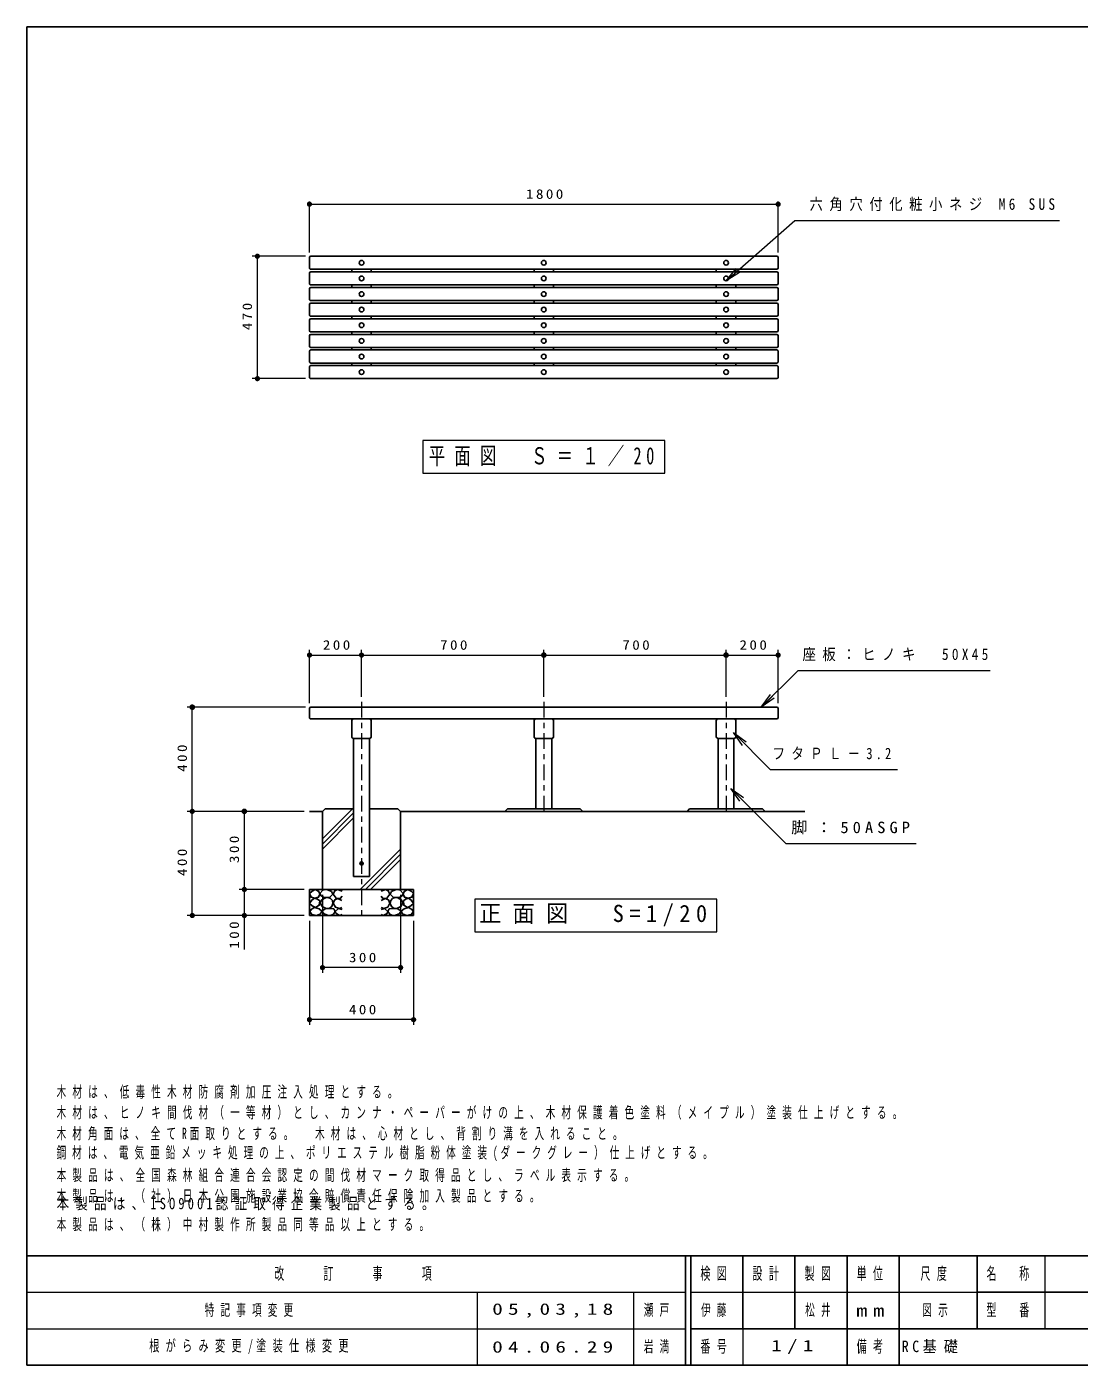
# Model space of a CAD drawing. Units: millimetres on the paper, scale 1:20. Extents: x -365 to 12, y -47 to 257.
# Drawn here: x -365 to -162.9, y 0 to 257 of the extents above; entities that cross this region are included whole.
import ezdxf

# ---------------------------------------------------------------- set-up
doc = ezdxf.new("R2010")
doc.units = ezdxf.units.MM
doc.linetypes.add('USER2', pattern=[6, 3, -1, 1, -1])
doc.layers.add('LY_1', color=3, linetype='Continuous', lineweight=25)
doc.layers.add('LY_2', color=7, linetype='Continuous', lineweight=13)
doc.styles.add('ＭＳ ゴシック', font='')
doc.styles.get('ＭＳ ゴシック').set_extended_font_data('MS Gothic')

# ---------------------------------------------------------------- blocks, each defined once
blk = doc.blocks.new('filled_dot')
at = {"color": 0, "linetype": 'Continuous', "lineweight": -2, "const_width": 1.25}
blk.add_lwpolyline([(-0.625, 0, 1), (0.625, 0, 1)], format="xyb", close=True, dxfattribs=at)

msp = doc.modelspace()

# ---------------------------------------------------------------- linework, layer by layer
at = {"layer": 'LY_1', "color": 7, "lineweight": 13}
for p, q in [((-310.717, 213.686), (-310.717, 223.436)), ((-310.717, 222.936), (-220.717, 222.936)), ((-220.717, 213.686), (-220.717, 223.436)), ((-311.467, 212.936), (-321.717, 212.936)), ((-320.717, 189.436), (-320.717, 212.936)), ((-230.717, 208.236), (-228.794, 210.592)), ((-230.717, 208.236), (-228.464, 210.217)), ((-228.134, 209.841), (-230.717, 208.236)), ((-311.467, 189.436), (-321.717, 189.436)), ((-242.467, 177.586), (-288.967, 177.586)), ((-288.967, 177.586), (-288.967, 171.286)), ((-242.467, 171.286), (-242.467, 177.586)), ((-288.967, 171.286), (-242.467, 171.286)), ((-310.717, 127.103), (-310.717, 137.353)), ((-310.717, 136.353), (-300.717, 136.353)), ((-300.717, 128.353), (-300.717, 137.353)), ((-300.717, 136.353), (-265.717, 136.353)), ((-265.717, 128.353), (-265.717, 137.353)), ((-265.717, 136.353), (-230.717, 136.353)), ((-230.717, 128.353), (-230.717, 137.353)), ((-230.717, 136.353), (-220.717, 136.353)), ((-220.717, 127.103), (-220.717, 137.353)), ((-223.955, 126.328), (-222.187, 128.803)), ((-311.467, 126.353), (-334.217, 126.353)), ((-333.217, 106.353), (-333.217, 126.353)), ((-223.955, 126.328), (-221.834, 128.45)), ((-221.48, 128.096), (-223.955, 126.328)), ((-227.549, 119.002), (-229.317, 121.477)), ((-229.317, 121.477), (-226.842, 119.709)), ((-229.317, 121.477), (-227.196, 119.356)), ((-228.06, 108.278), (-229.828, 110.753)), ((-229.828, 110.753), (-227.353, 108.986)), ((-229.828, 110.753), (-227.706, 108.632)), ((-311.717, 106.353), (-334.217, 106.353)), ((-333.217, 86.353), (-333.217, 106.353)), ((-323.217, 91.353), (-323.217, 106.353)), ((-308.218, 100.081), (-302.23, 106.069)), ((-308.217, 101.071), (-302.435, 106.853)), ((-308.217, 99.091), (-302.23, 105.079)), ((-300.965, 91.353), (-293.218, 99.101)), ((-299.975, 91.353), (-293.217, 98.111)), ((-298.985, 91.353), (-293.217, 97.121)), ((-311.717, 91.353), (-324.217, 91.353)), ((-323.217, 79.834), (-323.217, 91.353)), ((-308.217, 90.353), (-308.217, 75.353)), ((-293.217, 90.353), (-293.217, 75.353)), ((-232.467, 89.503), (-278.967, 89.503)), ((-278.967, 89.503), (-278.967, 83.203)), ((-232.467, 83.203), (-232.467, 89.503)), ((-311.717, 86.353), (-334.217, 86.353)), ((-310.717, 85.353), (-310.717, 65.353)), ((-290.717, 85.353), (-290.717, 65.353)), ((-278.967, 83.203), (-232.467, 83.203)), ((-293.217, 76.353), (-308.217, 76.353)), ((-290.717, 66.353), (-310.717, 66.353))]:
    msp.add_line(p, q, dxfattribs=at)
at = {"layer": 'LY_1'}
for p, q in [((-310.717, 212.686), (-310.717, 210.686)), ((-310.467, 212.936), (-220.967, 212.936)), ((-220.717, 212.686), (-220.717, 210.686)), ((-310.717, 209.686), (-310.717, 207.686)), ((-310.467, 210.436), (-220.967, 210.436)), ((-310.467, 209.936), (-220.967, 209.936)), ((-302.592, 210.436), (-302.592, 209.936)), ((-298.842, 210.436), (-298.842, 209.936)), ((-267.592, 210.436), (-267.592, 209.936)), ((-263.842, 210.436), (-263.842, 209.936)), ((-232.592, 210.436), (-232.592, 209.936)), ((-228.842, 210.436), (-228.842, 209.936)), ((-220.717, 209.686), (-220.717, 207.686)), ((-310.717, 206.686), (-310.717, 204.686)), ((-310.467, 207.436), (-220.967, 207.436)), ((-310.467, 206.936), (-220.967, 206.936)), ((-302.592, 207.436), (-302.592, 206.936)), ((-298.842, 207.436), (-298.842, 206.936)), ((-267.592, 207.436), (-267.592, 206.936)), ((-263.842, 207.436), (-263.842, 206.936)), ((-232.592, 207.436), (-232.592, 206.936)), ((-228.842, 207.436), (-228.842, 206.936)), ((-220.717, 206.686), (-220.717, 204.686)), ((-310.717, 203.686), (-310.717, 201.686)), ((-310.467, 204.436), (-220.967, 204.436)), ((-310.467, 203.936), (-220.967, 203.936)), ((-302.592, 204.436), (-302.592, 203.936)), ((-298.842, 204.436), (-298.842, 203.936)), ((-267.592, 204.436), (-267.592, 203.936)), ((-263.842, 204.436), (-263.842, 203.936)), ((-232.592, 204.436), (-232.592, 203.936)), ((-228.842, 204.436), (-228.842, 203.936)), ((-220.717, 203.686), (-220.717, 201.686)), ((-310.717, 200.686), (-310.717, 198.686)), ((-310.467, 201.436), (-220.967, 201.436)), ((-310.467, 200.936), (-220.967, 200.936)), ((-302.592, 201.436), (-302.592, 200.936)), ((-298.842, 201.436), (-298.842, 200.936)), ((-267.592, 201.436), (-267.592, 200.936)), ((-263.842, 201.436), (-263.842, 200.936)), ((-232.592, 201.436), (-232.592, 200.936)), ((-228.842, 201.436), (-228.842, 200.936)), ((-220.717, 200.686), (-220.717, 198.686)), ((-310.467, 198.436), (-220.967, 198.436)), ((-310.467, 197.936), (-220.967, 197.936)), ((-302.592, 198.436), (-302.592, 197.936)), ((-298.842, 198.436), (-298.842, 197.936)), ((-267.592, 198.436), (-267.592, 197.936)), ((-263.842, 198.436), (-263.842, 197.936)), ((-232.592, 198.436), (-232.592, 197.936)), ((-228.842, 198.436), (-228.842, 197.936)), ((-310.717, 197.686), (-310.717, 195.686)), ((-310.467, 195.436), (-220.967, 195.436)), ((-302.592, 195.436), (-302.592, 194.936)), ((-298.842, 195.436), (-298.842, 194.936)), ((-267.592, 195.436), (-267.592, 194.936)), ((-263.842, 195.436), (-263.842, 194.936)), ((-232.592, 195.436), (-232.592, 194.936)), ((-228.842, 195.436), (-228.842, 194.936)), ((-220.717, 197.686), (-220.717, 195.686)), ((-310.717, 194.686), (-310.717, 192.686)), ((-310.467, 194.936), (-220.967, 194.936)), ((-220.717, 194.686), (-220.717, 192.686)), ((-310.717, 191.686), (-310.717, 189.686)), ((-310.467, 192.436), (-220.967, 192.436)), ((-310.467, 191.936), (-220.967, 191.936)), ((-302.592, 192.436), (-302.592, 191.936)), ((-298.842, 192.436), (-298.842, 191.936)), ((-267.592, 192.436), (-267.592, 191.936)), ((-263.842, 192.436), (-263.842, 191.936)), ((-232.592, 192.436), (-232.592, 191.936)), ((-228.842, 192.436), (-228.842, 191.936)), ((-220.717, 191.686), (-220.717, 189.686)), ((-310.467, 189.436), (-220.967, 189.436)), ((-310.717, 126.103), (-310.717, 124.353)), ((-310.467, 126.353), (-220.967, 126.353)), ((-220.717, 126.103), (-220.717, 124.353)), ((-310.467, 124.103), (-220.967, 124.103)), ((-302.592, 123.783), (-302.592, 120.673)), ((-298.842, 123.783), (-298.842, 120.673)), ((-267.592, 123.783), (-267.592, 120.673)), ((-263.842, 123.783), (-263.842, 120.673)), ((-232.592, 123.783), (-232.592, 120.673)), ((-228.842, 123.783), (-228.842, 120.673)), ((-302.272, 120.353), (-299.162, 120.353)), ((-302.23, 120.353), (-302.23, 93.853)), ((-299.205, 120.353), (-299.205, 93.853)), ((-267.272, 120.353), (-264.162, 120.353)), ((-267.23, 120.353), (-267.23, 106.853)), ((-264.205, 120.353), (-264.205, 106.853)), ((-232.272, 120.353), (-229.162, 120.353)), ((-232.23, 120.353), (-232.23, 106.853)), ((-229.205, 120.353), (-229.205, 106.853)), ((-308.217, 106.353), (-310.717, 106.353)), ((-308.217, 106.353), (-307.717, 106.853)), ((-308.217, 106.353), (-308.217, 91.353)), ((-307.717, 106.853), (-302.23, 106.853)), ((-299.205, 106.853), (-293.717, 106.853)), ((-293.717, 106.853), (-293.217, 106.353)), ((-293.217, 106.353), (-293.217, 91.353)), ((-215.566, 106.353), (-293.217, 106.353)), ((-272.717, 106.853), (-273.217, 106.353)), ((-272.717, 106.853), (-258.717, 106.853)), ((-258.717, 106.853), (-258.217, 106.353)), ((-238.217, 106.353), (-237.717, 106.853)), ((-237.717, 106.853), (-223.717, 106.853)), ((-223.717, 106.853), (-223.217, 106.353)), ((-299.205, 93.853), (-302.23, 93.853)), ((-290.717, 91.353), (-310.717, 91.353)), ((-310.717, 91.353), (-310.717, 86.353)), ((-290.717, 91.353), (-290.717, 86.353)), ((-290.717, 86.353), (-310.717, 86.353))]:
    msp.add_line(p, q, dxfattribs=at)
at = {"layer": 'LY_1', "color": 7, "linetype": 'USER2', "lineweight": 13}
for p, q in [((-300.717, 127.353), (-300.717, 85.353)), ((-265.717, 127.353), (-265.717, 105.353)), ((-230.717, 127.353), (-230.717, 105.353))]:
    msp.add_line(p, q, dxfattribs=at)
at = {"layer": 'LY_1', "color": 7, "lineweight": 13}
for points in [[(-230.717, 208.236), (-217.529, 219.826), (-166.682, 219.826)], [(-223.955, 126.328), (-216.884, 133.399), (-180.04, 133.399)], [(-229.317, 121.477), (-222.246, 114.406), (-197.785, 114.406)], [(-229.828, 110.753), (-219.221, 100.147), (-194.21, 100.147)]]:
    msp.add_lwpolyline(points, dxfattribs=at)
at = {"layer": 'LY_1'}
for points in [[(-309.595, 91.323), (-310.229, 91.022), (-310.704, 90.547), (-310.403, 89.85), (-309.674, 89.707), (-308.977, 89.866), (-308.724, 90.452), (-308.914, 90.959)], [(-307.624, 91.328), (-308.151, 91.193), (-308.732, 90.557), (-308.502, 90.138), (-308.045, 89.901), (-307.529, 89.828), (-306.786, 89.895), (-306.218, 90.436), (-306.502, 90.936), (-307.035, 91.246)], [(-293.811, 91.328), (-293.284, 91.193), (-292.703, 90.557), (-292.933, 90.138), (-293.39, 89.901), (-293.906, 89.828), (-294.649, 89.895), (-295.217, 90.436), (-294.933, 90.936), (-294.399, 91.246)], [(-291.84, 91.323), (-291.206, 91.022), (-290.731, 90.547), (-291.032, 89.85), (-291.761, 89.707), (-292.458, 89.866), (-292.711, 90.452), (-292.521, 90.959)], [(-309.722, 89.676), (-310.26, 89.327), (-310.704, 88.646), (-310.197, 88.186), (-309.532, 87.87), (-308.835, 88.313), (-308.755, 89.153), (-309.163, 89.515)], [(-309.763, 87.879), (-310.331, 87.56), (-310.669, 87.137), (-310.266, 86.571), (-309.323, 86.368), (-308.607, 86.687), (-308.334, 87.192), (-308.873, 87.648)], [(-308.259, 88.111), (-307.637, 87.766), (-306.962, 87.719), (-306.448, 88.081), (-306.205, 88.679), (-306.316, 89.216), (-306.664, 89.625), (-307.13, 89.789), (-307.664, 89.733), (-308.354, 89.364), (-308.651, 88.787)], [(-306.907, 87.672), (-307.691, 87.631), (-308.354, 87.158), (-307.921, 86.699), (-307.232, 86.388), (-306.667, 86.38), (-306.124, 86.604), (-305.786, 87.131), (-306.043, 87.618)], [(-294.527, 87.672), (-293.744, 87.631), (-293.081, 87.158), (-293.514, 86.699), (-294.203, 86.388), (-294.768, 86.38), (-295.311, 86.604), (-295.649, 87.131), (-295.392, 87.618)], [(-293.176, 88.111), (-293.797, 87.766), (-294.473, 87.719), (-294.987, 88.081), (-295.23, 88.679), (-295.119, 89.216), (-294.771, 89.625), (-294.305, 89.789), (-293.771, 89.733), (-293.081, 89.364), (-292.784, 88.787)], [(-291.672, 87.879), (-291.104, 87.56), (-290.766, 87.137), (-291.169, 86.571), (-292.112, 86.368), (-292.828, 86.687), (-293.101, 87.192), (-292.562, 87.648)], [(-291.713, 89.676), (-291.175, 89.327), (-290.731, 88.646), (-291.238, 88.186), (-291.903, 87.87), (-292.6, 88.313), (-292.68, 89.153), (-292.272, 89.515)]]:
    msp.add_lwpolyline(points, close=True, dxfattribs=at)
for points in [[(-304.467, 91.018), (-305.323, 91.335), (-305.862, 91.066), (-306.178, 90.464), (-305.592, 89.703), (-304.816, 89.64), (-304.467, 90.036)], [(-296.968, 91.018), (-296.112, 91.335), (-295.573, 91.066), (-295.257, 90.464), (-295.843, 89.703), (-296.619, 89.64), (-296.968, 90.036)], [(-304.483, 89.212), (-305.244, 89.608), (-305.877, 89.355), (-306.178, 88.705), (-305.735, 87.929), (-304.974, 87.691), (-304.483, 87.897)], [(-304.467, 87.485), (-305.133, 87.691), (-305.782, 87.137), (-305.608, 86.741), (-304.879, 86.376), (-304.467, 86.535)], [(-296.968, 87.485), (-296.302, 87.691), (-295.653, 87.137), (-295.827, 86.741), (-296.556, 86.376), (-296.968, 86.535)], [(-296.952, 89.212), (-296.191, 89.608), (-295.558, 89.355), (-295.257, 88.705), (-295.7, 87.929), (-296.461, 87.691), (-296.952, 87.897)]]:
    msp.add_lwpolyline(points, dxfattribs=at)
for centre, radius in [((-300.717, 211.686), 0.45), ((-265.717, 211.686), 0.45), ((-230.717, 211.686), 0.45), ((-300.717, 208.686), 0.45), ((-265.717, 208.686), 0.45), ((-230.717, 208.686), 0.45), ((-300.717, 205.686), 0.45), ((-265.717, 205.686), 0.45), ((-230.717, 205.686), 0.45), ((-300.717, 202.686), 0.45), ((-265.717, 202.686), 0.45), ((-230.717, 202.686), 0.45), ((-300.717, 199.686), 0.45), ((-265.717, 199.686), 0.45), ((-230.717, 199.686), 0.45), ((-300.717, 196.686), 0.45), ((-265.717, 196.686), 0.45), ((-230.717, 196.686), 0.45), ((-300.717, 193.686), 0.45), ((-265.717, 193.686), 0.45), ((-230.717, 193.686), 0.45), ((-300.717, 190.686), 0.45), ((-265.717, 190.686), 0.45), ((-230.717, 190.686), 0.45), ((-300.717, 96.353), 0.325)]:
    msp.add_circle(centre, radius, dxfattribs=at)
for centre, radius, start, end in [((-310.467, 212.686), 0.25, 89.99998, 179.99996), ((-220.967, 212.686), 0.25, 0, 89.99998), ((-310.467, 210.686), 0.25, 179.99998, 270.00003), ((-310.467, 209.686), 0.25, 89.99998, 179.99996), ((-220.967, 210.686), 0.25, 270.00002, 0), ((-220.967, 209.686), 0.25, 0, 89.99998), ((-310.467, 207.686), 0.25, 179.99998, 270.00003), ((-310.467, 206.686), 0.25, 89.99998, 179.99996), ((-220.967, 207.686), 0.25, 270.00002, 0), ((-220.967, 206.686), 0.25, 0, 89.99998), ((-310.467, 204.686), 0.25, 179.99998, 270.00003), ((-310.467, 203.686), 0.25, 89.99998, 179.99996), ((-220.967, 204.686), 0.25, 270.00002, 0), ((-220.967, 203.686), 0.25, 0, 89.99998), ((-310.467, 201.686), 0.25, 179.99998, 270.00003), ((-310.467, 200.686), 0.25, 89.99998, 179.99996), ((-220.967, 201.686), 0.25, 270.00002, 0), ((-220.967, 200.686), 0.25, 0, 89.99998), ((-310.467, 198.686), 0.25, 179.99998, 270.00003), ((-310.467, 197.686), 0.25, 89.99998, 179.99996), ((-220.967, 198.686), 0.25, 270.00002, 0), ((-220.967, 197.686), 0.25, 0, 89.99998), ((-310.467, 195.686), 0.25, 179.99998, 270.00003), ((-220.967, 195.686), 0.25, 270.00002, 0), ((-310.467, 194.686), 0.25, 89.99998, 179.99996), ((-220.967, 194.686), 0.25, 0, 89.99998), ((-310.467, 192.686), 0.25, 179.99998, 270.00003), ((-310.467, 191.686), 0.25, 89.99998, 179.99996), ((-220.967, 192.686), 0.25, 270.00002, 0), ((-220.967, 191.686), 0.25, 0, 89.99998), ((-310.467, 189.686), 0.25, 179.99998, 270.00003), ((-220.967, 189.686), 0.25, 270.00002, 0), ((-310.467, 126.103), 0.25, 89.99998, 179.99996), ((-220.967, 126.103), 0.25, 0, 89.99998), ((-310.467, 124.353), 0.25, 179.99998, 270.00003), ((-302.272, 123.783), 0.32, 89.99998, 179.99996), ((-299.162, 123.783), 0.32, 0, 89.99998), ((-267.272, 123.783), 0.32, 89.99998, 179.99996), ((-264.162, 123.783), 0.32, 0, 89.99998), ((-232.272, 123.783), 0.32, 89.99998, 179.99996), ((-229.162, 123.783), 0.32, 0, 89.99998), ((-220.967, 124.353), 0.25, 270.00002, 0), ((-302.272, 120.673), 0.32, 179.99998, 270.00003), ((-299.162, 120.673), 0.32, 270.00002, 0), ((-267.272, 120.673), 0.32, 179.99998, 270.00003), ((-264.162, 120.673), 0.32, 270.00002, 0), ((-232.272, 120.673), 0.32, 179.99998, 270.00003), ((-229.162, 120.673), 0.32, 270.00002, 0)]:
    msp.add_arc(centre, radius, start, end, dxfattribs=at)
at = {"layer": 'LY_2', "color": 20, "lineweight": 25}
for p, q in [((0, 257), (-365, 257)), ((-365, 257), (-365, 0)), ((-365, 21), (0, 21)), ((-365, 0), (0, 0))]:
    msp.add_line(p, q, dxfattribs=at)
at = {"layer": 'LY_2', "color": 3, "lineweight": 25}
for p, q in [((-238.5, 21), (-238.5, 0)), ((-237.5, 21), (-237.5, 0)), ((-227.5, 21), (-227.5, 7)), ((-217.5, 21), (-217.5, 7)), ((-207.5, 21), (-207.5, 0)), ((-197.5, 21), (-197.5, 7)), ((-182.5, 21), (-182.5, 7)), ((-182.5, 14), (-70, 14)), ((-237.5, 7), (0, 7)), ((-197.5, 7), (-197.5, 0))]:
    msp.add_line(p, q, dxfattribs=at)
at = {"layer": 'LY_2'}
for p, q in [((-169.5, 21), (-169.5, 7)), ((-365, 14), (-238.5, 14)), ((-278.5, 14), (-278.5, 0)), ((-248.5, 14), (-248.5, 0)), ((-237.5, 14), (-182.5, 14)), ((-365, 7), (-238.5, 7)), ((-227.5, 7), (-227.5, 0))]:
    msp.add_line(p, q, dxfattribs=at)

# ---------------------------------------------------------------- block references
at = {"layer": 'LY_1', "color": 7, "lineweight": 13, "xscale": 0.4, "yscale": 0.4}
for p in [(-310.717, 222.936), (-310.717, 136.353), (-230.717, 136.353), (-308.217, 76.353), (-310.717, 66.353)]:
    msp.add_blockref('filled_dot', p, dxfattribs=at)
at = {"layer": 'LY_1', "color": 7, "lineweight": 13}
for p, xscale, yscale, rotation in [((-220.717, 222.936), 0.4, 0.4, 180), ((-320.717, 212.936), 0.4, 0.4, 270), ((-320.717, 189.436), 0.4, 0.4, 90), ((-300.717, 136.353), 0.4, 0.4, 180), ((-265.717, 136.353), 0.431, 0.431, 180), ((-230.717, 136.353), 0.431, 0.431, 180), ((-220.717, 136.353), 0.4, 0.4, 180), ((-333.217, 126.353), 0.431, 0.431, 270), ((-333.217, 106.353), 0.4, 0.4, 270), ((-323.217, 106.353), 0.431, 0.431, 270), ((-323.217, 91.353), 0.4, 0.4, 270), ((-333.217, 86.353), 0.4, 0.4, 90), ((-323.217, 86.353), 0.4, 0.4, 90), ((-293.217, 76.353), 0.4, 0.4, 180), ((-290.717, 66.353), 0.4, 0.4, 180)]:
    msp.add_blockref('filled_dot', p, dxfattribs=dict(at, xscale=xscale, yscale=yscale, rotation=rotation))

# ---------------------------------------------------------------- texts
at = {"layer": 'LY_1', "color": 7, "style": 'ＭＳ ゴシック'}
for s, insert, char_height, attachment_point in [('\\T1.33;\\W1.15;1800', (-265.317, 223.936), 1.833, 8), ('\\T1.5;\\W0.85;六角穴付化粧小ネジ\\~M6\\~SUS', (-214.682, 222.826), 2.199, 4), ('\\T1.56;\\W0.7;平面図\u3000Ｓ＝１／20', (-265.717, 174.436), 3.299, 5), ('\\T1.33;\\W1.15;200', (-305.276, 137.353), 1.833, 8), ('\\T1.33;\\W1.15;700', (-282.776, 137.353), 1.833, 8), ('\\T1.33;\\W1.15;700', (-247.776, 137.353), 1.833, 8), ('\\T1.33;\\W1.15;200', (-225.276, 137.353), 1.833, 8), ('\\T1.5;\\W0.85;座板：ヒノキ\u300050X45', (-216.04, 136.399), 2.199, 4), ('\\T1.5;\\W0.8;フタＰＬ－3.2', (-221.785, 117.406), 2.199, 4), ('\\T1.5;\\W1.05;脚：50ASGP', (-218.21, 103.147), 2.199, 4), ('\\T1.5;\\W0.95;正面図\u3000S=1/20', (-255.717, 86.353), 3.299, 5), ('\\T1.33;\\W1.15;300', (-300.276, 77.353), 1.833, 8), ('\\T1.33;\\W1.15;400', (-300.276, 67.353), 1.833, 8), ('\\T1.64;\\W0.6;木材は、低毒性木材防腐剤加圧注入処理とする。', (-359.273, 51.154), 2.199, 7), ('\\T1.64;\\W0.6;木材は、ヒノキ間伐材（一等材）とし、カンナ・ペーパーがけの上、木材保護着色塗料（メイプル）塗装仕上げとする。', (-359.273, 47.154), 2.199, 7), ('\\T1.63;\\W0.6;木材角面は、全てR面取りとする。\u3000木材は、心材とし、背割り溝を入れること。', (-359.273, 43.154), 2.199, 7), ('\\T1.62;\\W0.6;鋼材は、電気亜鉛メッキ処理の上、ポリエステル樹脂粉体塗装(ダークグレー）仕上げとする。', (-359.273, 39.154), 2.199, 7), ('\\T1.64;\\W0.6;本製品は、全国森林組合連合会認定の間伐材マーク取得品とし、ラベル表示する。', (-359.273, 35.154), 2.199, 7), ('\\T1.64;\\W0.6;本製品は、（社）日本公園施設業協会賠償責任保険加入製品とする。', (-359.273, 31.154), 2.199, 7), ('\\T1.5;\\W0.8;本製品は、ISO9001認証取得企業製品とする。', (-359.273, 32.154), 2.199, 1), ('\\T1.64;\\W0.6;本製品は、（株）中村製作所製品同等品以上とする。', (-359.273, 28.154), 2.199, 1), ('\\T1.64;\\W0.6;特記事項変更', (-321.75, 10.5), 2.199, 5), ('\\T1.5;\\W1.35;05,03,18', (-263.5, 10.5), 2.199, 5), ('\\T1.64;\\W0.6;瀬戸', (-243.5, 10.5), 2.199, 5), ('\\T1.64;\\W0.6;伊藤', (-232.5, 10.5), 2.199, 5), ('\\T1.64;\\W0.6;松井', (-212.5, 10.5), 2.199, 5), ('\\T1.64;\\W0.6;図示', (-190, 10.5), 2.199, 5), ('\\T1.62;\\W0.65;根がらみ変更/塗装仕様変更', (-321.75, 3.5), 2.199, 5), ('\\T1.5;\\W1.35;04.06.29', (-263.5, 3.5), 2.199, 5), ('\\T1.64;\\W0.6;岩満', (-243.5, 3.5), 2.199, 5), ('\\T1.5;\\W1.35;1/1', (-217.5, 3.5), 2.199, 5), ('\\T1.5;\\W0.9;RC基礎', (-197, 3.5), 2.199, 4)]:
    msp.add_mtext(s, dxfattribs=dict(at, insert=insert, char_height=char_height, attachment_point=attachment_point))
at = {"layer": 'LY_1', "color": 7, "char_height": 1.833, "attachment_point": 8, "rotation": 90, "style": 'ＭＳ ゴシック'}
for s, insert in [('\\T1.33;\\W1.15;470', (-321.717, 201.602)), ('\\T1.33;\\W1.15;400', (-334.217, 116.794)), ('\\T1.33;\\W1.15;300', (-324.217, 99.294)), ('\\T1.33;\\W1.15;400', (-334.217, 96.794)), ('\\T1.33;\\W1.15;100', (-324.217, 82.834))]:
    msp.add_mtext(s, dxfattribs=dict(at, insert=insert))
at = {"layer": 'LY_2', "char_height": 2.346, "attachment_point": 5, "style": 'ＭＳ ゴシック'}
for s, insert in [('\\T1.64;\\W0.6;改\u3000\u3000訂\u3000\u3000事\u3000\u3000項', (-301.75, 17.5)), ('\\T1.64;\\W0.6;検図', (-232.5, 17.5)), ('\\T1.64;\\W0.6;設計', (-222.5, 17.5)), ('\\T1.64;\\W0.6;製図', (-212.5, 17.5)), ('\\T1.64;\\W0.6;単位', (-202.5, 17.5)), ('\\T1.64;\\W0.6;尺度', (-190.25, 17.5)), ('\\T1.64;\\W0.6;名\u3000称', (-176, 17.5)), ('\\T1.5;\\W1.35;mm', (-202.5, 10.5)), ('\\T1.64;\\W0.6;型\u3000番', (-176, 10.5)), ('\\T1.64;\\W0.6;備考', (-202.5, 3.5)), ('\\T1.64;\\W0.6;番号', (-232.5, 3.5))]:
    msp.add_mtext(s, dxfattribs=dict(at, insert=insert))

doc.saveas('drawing.dxf')
